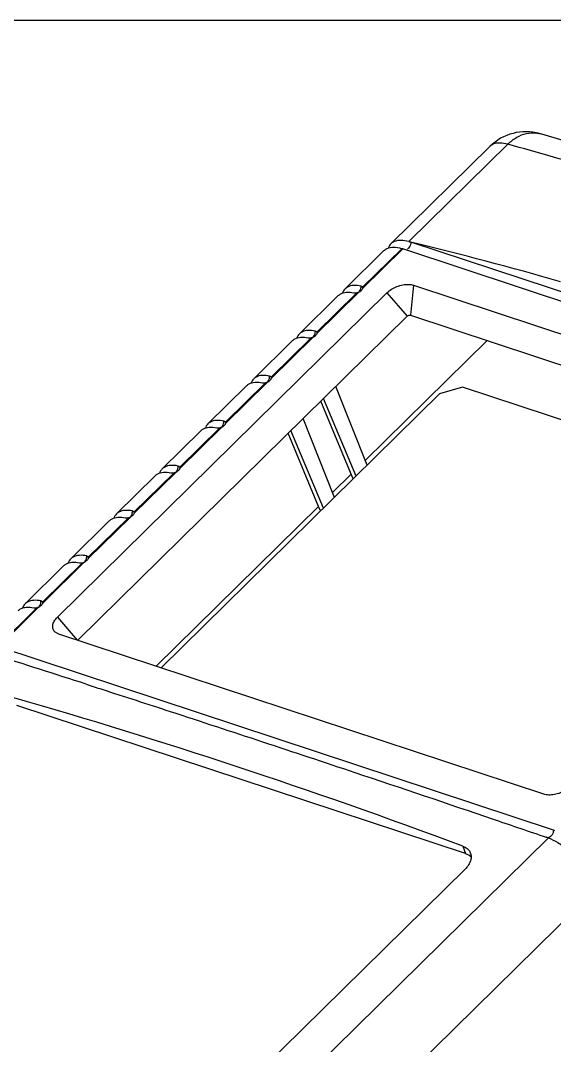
# Model space of a CAD drawing. Header units: millimetres. Extents: x 1786 to 2940, y -3417 to -1928.
# Drawn here: x 1902.2 to 1958.4, y -2819.2 to -2711.5 of the extents above; entities that cross this region are included whole.
import ezdxf

# ---------------------------------------------------------------- set-up
doc = ezdxf.new("R2010")
doc.units = ezdxf.units.MM

# ---------------------------------------------------------------- blocks, each defined once
blk = doc.blocks.new('*u7')
at = {"color": 7, "linetype": 'Continuous'}
for p, q in [((15.35, 119.63, 0), (15.35, 119.63, 0)), ((9.53, 118.13, 0), (-2.02, 106.76, 0)), ((11.64, 118.39, 0), (0.08, 107.03, 0)), ((65.01, 85.6, 0), (0.32, 106.96, 0)), ((-2.87, 105.93, 0), (-7.36, 101.51, 0)), ((-0.76, 106.2, 0), (-5.33, 101.7, 0)), ((-5.33, 101.56, 0), (-0.64, 106.17, 0)), ((64.16, 84.77, 0), (-0.52, 106.13, 0)), ((0.61, 101.94, 0), (0.28, 98.43, 0)), ((0.61, 101.94, 0), (57.23, 83.25, 0)), ((-40.95, 63.2, 0), (-2.48, 101.04, 0)), ((-8.21, 100.68, 0), (-12.7, 96.26, 0)), ((-6.02, 101.02, 0), (-10.67, 96.45, 0)), ((-10.66, 96.31, 0), (-5.79, 101.1, 0)), ((-5.32, 101.59, 0), (-5.33, 101.56, 0)), ((-2.48, 101.04, 0), (-0.12, 98.31, 0)), ((-38.57, 60.5, 0), (-0.12, 98.31, 0)), ((0.28, 98.43, 0), (56.1, 80.01, 0)), ((-11.36, 95.77, 0), (-16.01, 91.2, 0)), ((-16, 91.06, 0), (-11.13, 95.85, 0)), ((-10.66, 96.34, 0), (-10.66, 96.31, 0)), ((-13.54, 95.43, 0), (-18.04, 91.01, 0)), ((9.21, 95.48, 0), (-5.02, 81.49, 0)), ((-16, 91.09, 0), (-16, 91.06, 0)), ((-18.88, 90.18, 0), (-23.38, 85.76, 0)), ((-21.34, 85.81, 0), (-16.47, 90.6, 0)), ((-16.7, 90.52, 0), (-21.34, 85.95, 0)), ((-4.8, 80.93, 0), (-8.46, 90.11, 0)), ((6.35, 90.04, 0), (3.66, 89.26, 0)), ((51.23, 75.22, 0), (6.35, 90.04, 0)), ((3.66, 89.26, 0), (-28.84, 57.29, 0)), ((-6.09, 79.67, 0), (-9.88, 88.72, 0)), ((-6.67, 79.87, 0), (-10.19, 88.41, 0)), ((-8.61, 77.18, 0), (-12.27, 86.37, 0)), ((-24.22, 84.93, 0), (-28.72, 80.51, 0)), ((-26.68, 80.56, 0), (-21.8, 85.35, 0)), ((-22.04, 85.27, 0), (-26.68, 80.7, 0)), ((-21.33, 85.84, 0), (-21.34, 85.81, 0)), ((-9.9, 75.92, 0), (-13.69, 84.97, 0)), ((-10.47, 76.12, 0), (-14, 84.67, 0)), ((-26.67, 80.59, 0), (-26.68, 80.56, 0)), ((-29.56, 79.68, 0), (-34.05, 75.26, 0)), ((-32.02, 75.31, 0), (-27.14, 80.1, 0)), ((-27.37, 80.02, 0), (-32.02, 75.45, 0)), ((-6.67, 79.87, 0), (-8.83, 77.74, 0)), ((-6.43, 79.33, 0), (-6.67, 79.87, 0)), ((-10.47, 76.12, 0), (-29.43, 57.48, 0)), ((-10.23, 75.59, 0), (-10.47, 76.12, 0)), ((-34.9, 74.43, 0), (-39.39, 70.01, 0)), ((-32.71, 74.77, 0), (-37.36, 70.2, 0)), ((-37.35, 70.06, 0), (-32.48, 74.85, 0)), ((-32.01, 75.34, 0), (-32.02, 75.31, 0)), ((-38.05, 69.52, 0), (-42.7, 64.95, 0)), ((-42.69, 64.81, 0), (-37.82, 69.6, 0)), ((-37.35, 70.09, 0), (-37.35, 70.06, 0)), ((-40.23, 69.18, 0), (-44.73, 64.76, 0)), ((-42.69, 64.84, 0), (-42.69, 64.81, 0)), ((-43.39, 64.27, 0), (-47.96, 59.78, 0)), ((-47.84, 59.74, 0), (-43.16, 64.35, 0)), ((-40.95, 63.2, 0), (-38.63, 60.52, 0)), ((-40.78, 61.23, 0), (-40.93, 61.29, 0)), ((15.83, 42.54, 0), (-40.78, 61.23, 0)), ((16.96, 38.35, 0), (-47.72, 59.7, 0)), ((6.69, 35.61, 0), (-45.68, 52.9, 0)), ((9.92, 39.64, 0), (10.17, 39.55, 0)), ((-42.02, -19.98, 0), (16.37, 37.44, 0)), ((16.24, 37.48, 0), (16.18, 37.5, 0)), ((6.39, 36.47, 0), (6.69, 35.61, 0)), ((-45.47, -17.45, 0), (6.64, 33.79, 0)), ((-36.19, -25.69, 0), (22.19, 31.73, 0))]:
    blk.add_line(p, q, dxfattribs=at)
at = {"color": 7, "linetype": 'Continuous', "elevation": 0}
blk.add_lwpolyline([(80.55, 98.11), (58.56, 106.09), (36.64, 113.33), (15.35, 119.63)], dxfattribs=at)
at = {"color": 7, "linetype": 'Continuous'}
for centre, radius, start, end in [((13.74, 113.85, 0), 6, 74.4557, 134.5299), ((2.22, 114.75, 0), 8.01, 254.5227, 255.4185), ((-94.51, -286.92, 0), 405.13, 73.9063, 76.4624), ((-2.75, 99, 0), 7.47, 74.0478, 74.515), ((-2.75, 99, 0), 7.47, 73.5811, 74.0473), ((-3.11, 98.29, 0), 8.26, 72.1856, 72.6294), ((-3.04, 98.49, 0), 8.04, 71.7324, 72.1851), ((-6.53, 101.8, 0), 1.03, 344.4712, 347.9314), ((-6.53, 101.79, 0), 1.03, 347.932, 349.8232), ((-11.87, 96.55, 0), 1.03, 344.4712, 347.9314), ((-11.87, 96.54, 0), 1.03, 347.932, 349.8232), ((-17.21, 91.29, 0), 1.03, 344.4712, 347.9314), ((-17.21, 91.29, 0), 1.03, 347.932, 349.8232), ((-22.55, 86.04, 0), 1.03, 344.4712, 347.9314), ((-22.54, 86.04, 0), 1.03, 347.932, 349.8232), ((-27.89, 80.79, 0), 1.03, 344.4712, 347.9314), ((-27.88, 80.79, 0), 1.03, 347.932, 349.8232), ((-33.22, 75.54, 0), 1.03, 347.932, 349.8232), ((-33.23, 75.54, 0), 1.03, 344.4712, 347.9314), ((-38.56, 70.29, 0), 1.03, 344.4712, 347.9314), ((-38.56, 70.29, 0), 1.03, 347.932, 349.8232), ((-43.9, 65.04, 0), 1.03, 344.4712, 347.9314), ((-43.9, 65.04, 0), 1.03, 347.932, 349.8232), ((-818.19, -2372.83, 0), 2550.6, 72.17874, 72.43573), ((19.51, 46.08, 0), 8.14, 251.7351, 252.6326), ((13.26, 29.27, 0), 8.73, 69.1716, 70.0608)]:
    blk.add_arc(centre, radius, start, end, dxfattribs=at)
for centre, major_axis, ratio, start_param, end_param in [((213.12, -575.61, 0), (-550.55, 594.52), 0.475301, -0.755962, -0.664469), ((4.78, 33.73, 0), (2.77, 1.15), 0.589516, 6.481352, 6.881844)]:
    blk.add_ellipse(centre, major_axis=major_axis, ratio=ratio, start_param=start_param, end_param=end_param, dxfattribs=at)
for points, start_tangent, end_tangent in [([(11.64, 118.39, 0), (12.69, 119.2, 0), (13.8, 119.65, 0), (14.91, 119.71, 0), (15.35, 119.63, 0)], (0.721827, 0.692073), (0.963194, -0.268808)), ([(11.64, 118.39, 0), (10.68, 118.53, 0), (9.92, 118.39, 0), (9.53, 118.12, 0)], (-0.963699, 0.266991), (-0.717913, -0.696132)), ([(76.81, 96.88, 0), (65.7, 101, 0), (54.69, 104.91, 0), (43.78, 108.61, 0), (32.97, 112.08, 0), (22.25, 115.35, 0), (11.64, 118.39, 0)], (-0.93497, 0.354728), (-0.963415, 0.268016)), ([(-2.02, 106.76, 0), (-2.17, 106.59, 0), (-2.35, 106.24, 0)], (-0.717978, -0.696066), (-0.329132, -0.944284)), ([(0.08, 107.03, 0), (-0.87, 107.17, 0), (-1.64, 107.02, 0), (-2.02, 106.76, 0)], (-0.963699, 0.266991), (-0.717978, -0.696066)), ([(0.32, 106.95, 0), (0.27, 106.64, 0), (0.12, 106.36, 0), (-0.08, 106.15, 0)], (-0.017832, -0.999841), (-0.836828, -0.547466)), ([(0.2, 106.99, 0), (0.26, 106.98, 0), (0.32, 106.97, 0)], (0.967827, -0.251616), (0.971291, -0.237896)), ([(-0.76, 106.2, 0), (-1.71, 106.34, 0), (-2.48, 106.19, 0), (-2.87, 105.93, 0)], (-0.963699, 0.266991), (-0.717978, -0.696066)), ([(-5.5, 101.84, 0), (-6.38, 101.91, 0), (-7.08, 101.72, 0), (-7.36, 101.51, 0)], (-0.97744, 0.211215), (-0.713964, -0.700183)), ([(-5.52, 101.61, 0), (-5.5, 101.84, 0)], (0.176673, 0.98427), (-0.05142, 0.998677)), ([(-5.5, 101.84, 0), (-5.39, 101.78, 0), (-5.33, 101.7, 0)], (0.97744, -0.211215), (0.342976, -0.939344)), ([(-5.33, 101.7, 0), (-5.32, 101.63, 0), (-5.32, 101.59, 0)], (0.342976, -0.939344), (-0.134155, -0.99096)), ([(-2.48, 101.04, 0), (-1.95, 101.46, 0), (-1.31, 101.78, 0), (-0.62, 101.98, 0), (0.04, 102.03, 0), (0.61, 101.94, 0)], (0.712957, 0.701208), (0.949599, -0.313467)), ([(-6.35, 101.01, 0), (-7.23, 101.08, 0), (-7.92, 100.89, 0), (-8.2, 100.68, 0)], (-0.97744, 0.211215), (-0.713964, -0.700183)), ([(-7.36, 101.51, 0), (-7.55, 101.27, 0), (-7.69, 100.98, 0)], (-0.713964, -0.700183), (-0.321784, -0.946813)), ([(-6.24, 101, 0), (-6.35, 101.01, 0)], (-0.999837, 0.018041), (-0.97744, 0.211215)), ([(-6.02, 101.02, 0), (-6.13, 101, 0), (-6.24, 101, 0)], (-0.97566, -0.219287), (-0.999837, 0.018041)), ([(-5.79, 101.1, 0), (-5.86, 101.07, 0), (-5.94, 101.05, 0), (-6.02, 101.02, 0)], (-0.907779, -0.419448), (-0.97566, -0.219287)), ([(-5.81, 101.08, 0), (-5.67, 101.23, 0)], (0.765786, 0.643095), (0.568365, 0.822777)), ([(-5.37, 101.45, 0), (-5.44, 101.35, 0), (-5.53, 101.26, 0), (-5.65, 101.18, 0), (-5.79, 101.1, 0)], (-0.49214, -0.870516), (-0.91469, -0.404157)), ([(-5.67, 101.23, 0), (-5.54, 101.52, 0)], (0.568365, 0.822777), (0.267709, 0.9635)), ([(-5.33, 101.56, 0), (-5.37, 101.45, 0)], (-0.238418, -0.971163), (-0.49214, -0.870516)), ([(-0.12, 98.31, 0), (0, 98.4, 0), (0.15, 98.44, 0), (0.28, 98.43, 0)], (0.712957, 0.701208), (0.949599, -0.313467)), ([(-11.68, 95.76, 0), (-12.56, 95.83, 0), (-13.26, 95.64, 0), (-13.54, 95.43, 0)], (-0.97744, 0.211215), (-0.713964, -0.700183)), ([(-12.7, 96.26, 0), (-12.89, 96.02, 0), (-13.03, 95.73, 0)], (-0.713964, -0.700183), (-0.321784, -0.946813)), ([(-10.84, 96.59, 0), (-11.72, 96.66, 0), (-12.42, 96.47, 0), (-12.7, 96.26, 0)], (-0.97744, 0.211215), (-0.713964, -0.700183)), ([(-11.58, 95.75, 0), (-11.68, 95.76, 0)], (-0.999837, 0.018041), (-0.97744, 0.211215)), ([(-11.36, 95.77, 0), (-11.47, 95.75, 0), (-11.58, 95.75, 0)], (-0.97566, -0.219287), (-0.999837, 0.018041)), ([(-11.13, 95.85, 0), (-11.2, 95.82, 0), (-11.27, 95.8, 0), (-11.36, 95.77, 0)], (-0.907779, -0.419448), (-0.97566, -0.219287)), ([(-11.15, 95.83, 0), (-11.01, 95.98, 0)], (0.765786, 0.643095), (0.568365, 0.822777)), ([(-10.71, 96.2, 0), (-10.78, 96.1, 0), (-10.87, 96.01, 0), (-10.98, 95.93, 0), (-11.13, 95.85, 0)], (-0.49214, -0.870516), (-0.91469, -0.404157)), ([(-11.01, 95.98, 0), (-10.88, 96.27, 0)], (0.568365, 0.822777), (0.267709, 0.9635)), ([(-10.86, 96.36, 0), (-10.84, 96.59, 0)], (0.176673, 0.98427), (-0.05142, 0.998677)), ([(-10.84, 96.59, 0), (-10.73, 96.53, 0), (-10.67, 96.45, 0)], (0.97744, -0.211215), (0.342976, -0.939344)), ([(-10.66, 96.31, 0), (-10.71, 96.2, 0)], (-0.238418, -0.971163), (-0.49214, -0.870516)), ([(-10.67, 96.45, 0), (-10.66, 96.38, 0), (-10.66, 96.34, 0)], (0.342976, -0.939344), (-0.134155, -0.99096)), ([(-18.04, 91.01, 0), (-18.23, 90.77, 0), (-18.37, 90.48, 0)], (-0.713964, -0.700183), (-0.321784, -0.946813)), ([(-16.18, 91.34, 0), (-17.06, 91.41, 0), (-17.76, 91.22, 0), (-18.04, 91.01, 0)], (-0.97744, 0.211215), (-0.713964, -0.700183)), ([(-16.05, 90.95, 0), (-16.12, 90.85, 0), (-16.21, 90.76, 0), (-16.32, 90.68, 0), (-16.47, 90.6, 0)], (-0.49214, -0.870516), (-0.91469, -0.404157)), ([(-16.35, 90.73, 0), (-16.22, 91.02, 0)], (0.568365, 0.822777), (0.267709, 0.9635)), ([(-16.2, 91.11, 0), (-16.18, 91.34, 0)], (0.176673, 0.98427), (-0.05142, 0.998677)), ([(-16.18, 91.34, 0), (-16.06, 91.28, 0), (-16.01, 91.2, 0)], (0.97744, -0.211215), (0.342976, -0.939344)), ([(-16, 91.06, 0), (-16.05, 90.95, 0)], (-0.238418, -0.971163), (-0.49214, -0.870516)), ([(-16.01, 91.2, 0), (-15.99, 91.13, 0), (-16, 91.09, 0)], (0.342976, -0.939344), (-0.134155, -0.99096)), ([(-17.02, 90.51, 0), (-17.9, 90.58, 0), (-18.6, 90.39, 0), (-18.88, 90.18, 0)], (-0.97744, 0.211215), (-0.713964, -0.700183)), ([(-16.92, 90.5, 0), (-17.02, 90.51, 0)], (-0.999837, 0.018041), (-0.97744, 0.211215)), ([(-16.7, 90.52, 0), (-16.81, 90.5, 0), (-16.92, 90.5, 0)], (-0.97566, -0.219287), (-0.999837, 0.018041)), ([(-16.47, 90.6, 0), (-16.54, 90.57, 0), (-16.61, 90.55, 0), (-16.7, 90.52, 0)], (-0.907779, -0.419448), (-0.97566, -0.219287)), ([(-16.49, 90.58, 0), (-16.35, 90.73, 0)], (0.765786, 0.643095), (0.568365, 0.822777)), ([(-21.52, 86.09, 0), (-22.4, 86.16, 0), (-23.09, 85.97, 0), (-23.38, 85.76, 0)], (-0.97744, 0.211215), (-0.713964, -0.700183)), ([(-22.36, 85.26, 0), (-23.24, 85.33, 0), (-23.94, 85.14, 0), (-24.22, 84.93, 0)], (-0.97744, 0.211215), (-0.713964, -0.700183)), ([(-23.38, 85.76, 0), (-23.57, 85.52, 0), (-23.7, 85.23, 0)], (-0.713964, -0.700183), (-0.321784, -0.946813)), ([(-22.25, 85.25, 0), (-22.36, 85.26, 0)], (-0.999837, 0.018041), (-0.97744, 0.211215)), ([(-22.04, 85.27, 0), (-22.14, 85.25, 0), (-22.25, 85.25, 0)], (-0.97566, -0.219287), (-0.999837, 0.018041)), ([(-21.8, 85.35, 0), (-21.87, 85.32, 0), (-21.95, 85.3, 0), (-22.04, 85.27, 0)], (-0.907779, -0.419448), (-0.97566, -0.219287)), ([(-21.82, 85.33, 0), (-21.69, 85.48, 0)], (0.765786, 0.643095), (0.568365, 0.822777)), ([(-21.38, 85.7, 0), (-21.45, 85.6, 0), (-21.55, 85.51, 0), (-21.66, 85.43, 0), (-21.8, 85.35, 0)], (-0.49214, -0.870516), (-0.91469, -0.404157)), ([(-21.69, 85.48, 0), (-21.55, 85.77, 0)], (0.568365, 0.822777), (0.267709, 0.9635)), ([(-21.53, 85.86, 0), (-21.52, 86.09, 0)], (0.176673, 0.98427), (-0.05142, 0.998677)), ([(-21.52, 86.09, 0), (-21.4, 86.03, 0), (-21.34, 85.95, 0)], (0.97744, -0.211215), (0.342976, -0.939344)), ([(-21.34, 85.81, 0), (-21.38, 85.7, 0)], (-0.238418, -0.971163), (-0.49214, -0.870516)), ([(-21.34, 85.95, 0), (-21.33, 85.88, 0), (-21.33, 85.84, 0)], (0.342976, -0.939344), (-0.134155, -0.99096)), ([(-28.71, 80.51, 0), (-28.91, 80.27, 0), (-29.04, 79.98, 0)], (-0.713964, -0.700183), (-0.321784, -0.946813)), ([(-26.86, 80.84, 0), (-27.74, 80.91, 0), (-28.43, 80.72, 0), (-28.71, 80.51, 0)], (-0.97744, 0.211215), (-0.713964, -0.700183)), ([(-27.16, 80.08, 0), (-27.03, 80.23, 0)], (0.765786, 0.643095), (0.568365, 0.822777)), ([(-26.72, 80.45, 0), (-26.79, 80.35, 0), (-26.88, 80.26, 0), (-27, 80.18, 0), (-27.14, 80.1, 0)], (-0.49214, -0.870516), (-0.91469, -0.404157)), ([(-27.03, 80.23, 0), (-26.89, 80.52, 0)], (0.568365, 0.822777), (0.267709, 0.9635)), ([(-26.87, 80.61, 0), (-26.86, 80.84, 0)], (0.176673, 0.98427), (-0.05142, 0.998677)), ([(-26.86, 80.84, 0), (-26.74, 80.78, 0), (-26.68, 80.7, 0)], (0.97744, -0.211215), (0.342976, -0.939344)), ([(-26.68, 80.56, 0), (-26.72, 80.45, 0)], (-0.238418, -0.971163), (-0.49214, -0.870516)), ([(-26.68, 80.7, 0), (-26.67, 80.63, 0), (-26.67, 80.59, 0)], (0.342976, -0.939344), (-0.134155, -0.99096)), ([(-27.7, 80.01, 0), (-28.58, 80.08, 0), (-29.28, 79.89, 0), (-29.56, 79.68, 0)], (-0.97744, 0.211215), (-0.713964, -0.700183)), ([(-27.59, 80, 0), (-27.7, 80.01, 0)], (-0.999837, 0.018041), (-0.97744, 0.211215)), ([(-27.37, 80.02, 0), (-27.48, 80, 0), (-27.59, 80, 0)], (-0.97566, -0.219287), (-0.999837, 0.018041)), ([(-27.14, 80.1, 0), (-27.21, 80.07, 0), (-27.29, 80.05, 0), (-27.37, 80.02, 0)], (-0.907779, -0.419448), (-0.97566, -0.219287)), ([(-32.2, 75.59, 0), (-33.07, 75.66, 0), (-33.77, 75.47, 0), (-34.05, 75.26, 0)], (-0.97744, 0.211215), (-0.713964, -0.700183)), ([(-32.21, 75.36, 0), (-32.2, 75.59, 0)], (0.176673, 0.98427), (-0.05142, 0.998677)), ([(-32.2, 75.59, 0), (-32.08, 75.53, 0), (-32.02, 75.45, 0)], (0.97744, -0.211215), (0.342976, -0.939344)), ([(-32.02, 75.45, 0), (-32.01, 75.38, 0), (-32.01, 75.34, 0)], (0.342976, -0.939344), (-0.134155, -0.99096)), ([(-33.04, 74.76, 0), (-33.92, 74.83, 0), (-34.61, 74.64, 0), (-34.89, 74.43, 0)], (-0.97744, 0.211215), (-0.713964, -0.700183)), ([(-34.05, 75.26, 0), (-34.24, 75.02, 0), (-34.38, 74.73, 0)], (-0.713964, -0.700183), (-0.321784, -0.946813)), ([(-32.93, 74.75, 0), (-33.04, 74.76, 0)], (-0.999837, 0.018041), (-0.97744, 0.211215)), ([(-32.71, 74.77, 0), (-32.82, 74.75, 0), (-32.93, 74.75, 0)], (-0.97566, -0.219287), (-0.999837, 0.018041)), ([(-32.48, 74.85, 0), (-32.55, 74.82, 0), (-32.63, 74.79, 0), (-32.71, 74.77, 0)], (-0.907779, -0.419448), (-0.97566, -0.219287)), ([(-32.5, 74.83, 0), (-32.36, 74.98, 0)], (0.765786, 0.643095), (0.568365, 0.822777)), ([(-32.06, 75.2, 0), (-32.13, 75.1, 0), (-32.22, 75.01, 0), (-32.34, 74.93, 0), (-32.48, 74.85, 0)], (-0.49214, -0.870516), (-0.91469, -0.404157)), ([(-32.36, 74.98, 0), (-32.23, 75.27, 0)], (0.568365, 0.822777), (0.267709, 0.9635)), ([(-32.02, 75.31, 0), (-32.06, 75.2, 0)], (-0.238418, -0.971163), (-0.49214, -0.870516)), ([(-38.38, 69.51, 0), (-39.26, 69.58, 0), (-39.95, 69.39, 0), (-40.23, 69.18, 0)], (-0.97744, 0.211215), (-0.713964, -0.700183)), ([(-39.39, 70.01, 0), (-39.58, 69.77, 0), (-39.72, 69.48, 0)], (-0.713964, -0.700183), (-0.321784, -0.946813)), ([(-37.53, 70.34, 0), (-38.41, 70.41, 0), (-39.11, 70.22, 0), (-39.39, 70.01, 0)], (-0.97744, 0.211215), (-0.713964, -0.700183)), ([(-38.27, 69.5, 0), (-38.38, 69.51, 0)], (-0.999837, 0.018041), (-0.97744, 0.211215)), ([(-38.05, 69.52, 0), (-38.16, 69.5, 0), (-38.27, 69.5, 0)], (-0.97566, -0.219287), (-0.999837, 0.018041)), ([(-37.82, 69.6, 0), (-37.89, 69.57, 0), (-37.96, 69.54, 0), (-38.05, 69.52, 0)], (-0.907779, -0.419448), (-0.97566, -0.219287)), ([(-37.84, 69.58, 0), (-37.7, 69.73, 0)], (0.765786, 0.643095), (0.568365, 0.822777)), ([(-37.4, 69.95, 0), (-37.47, 69.85, 0), (-37.56, 69.76, 0), (-37.68, 69.68, 0), (-37.82, 69.6, 0)], (-0.49214, -0.870516), (-0.91469, -0.404157)), ([(-37.7, 69.73, 0), (-37.57, 70.02, 0)], (0.568365, 0.822777), (0.267709, 0.9635)), ([(-37.55, 70.11, 0), (-37.53, 70.34, 0)], (0.176673, 0.98427), (-0.05142, 0.998677)), ([(-37.53, 70.34, 0), (-37.42, 70.28, 0), (-37.36, 70.2, 0)], (0.97744, -0.211215), (0.342976, -0.939344)), ([(-37.35, 70.06, 0), (-37.4, 69.95, 0)], (-0.238418, -0.971163), (-0.49214, -0.870516)), ([(-37.36, 70.2, 0), (-37.35, 70.13, 0), (-37.35, 70.09, 0)], (0.342976, -0.939344), (-0.134155, -0.99096)), ([(-44.73, 64.76, 0), (-44.92, 64.52, 0), (-45.06, 64.23, 0)], (-0.713964, -0.700183), (-0.321784, -0.946813)), ([(-42.87, 65.09, 0), (-43.75, 65.16, 0), (-44.45, 64.97, 0), (-44.73, 64.76, 0)], (-0.97744, 0.211215), (-0.713964, -0.700183)), ([(-42.74, 64.7, 0), (-42.81, 64.6, 0), (-42.9, 64.51, 0), (-43.01, 64.43, 0), (-43.16, 64.35, 0)], (-0.49214, -0.870516), (-0.91469, -0.404157)), ([(-43.04, 64.48, 0), (-42.91, 64.77, 0)], (0.568365, 0.822777), (0.267709, 0.9635)), ([(-42.89, 64.86, 0), (-42.87, 65.09, 0)], (0.176673, 0.98427), (-0.05142, 0.998677)), ([(-42.87, 65.09, 0), (-42.75, 65.03, 0), (-42.7, 64.95, 0)], (0.97744, -0.211215), (0.342976, -0.939344)), ([(-42.69, 64.81, 0), (-42.74, 64.7, 0)], (-0.238418, -0.971163), (-0.49214, -0.870516)), ([(-42.7, 64.95, 0), (-42.68, 64.88, 0), (-42.69, 64.84, 0)], (0.342976, -0.939344), (-0.134155, -0.99096)), ([(-43.71, 64.26, 0), (-44.59, 64.33, 0), (-45.29, 64.14, 0), (-45.57, 63.93, 0)], (-0.97744, 0.211215), (-0.713964, -0.700183)), ([(-43.61, 64.25, 0), (-43.71, 64.26, 0)], (-0.999837, 0.018041), (-0.97744, 0.211215)), ([(-43.39, 64.27, 0), (-43.5, 64.25, 0), (-43.61, 64.25, 0)], (-0.97566, -0.219287), (-0.999837, 0.018041)), ([(-43.16, 64.35, 0), (-43.23, 64.32, 0), (-43.3, 64.29, 0), (-43.39, 64.27, 0)], (-0.907779, -0.419448), (-0.97566, -0.219287)), ([(-43.18, 64.33, 0), (-43.04, 64.48, 0)], (0.765786, 0.643095), (0.568365, 0.822777)), ([(-40.93, 61.29, 0), (-41.21, 61.46, 0), (-41.46, 61.82, 0), (-41.5, 62.25, 0), (-41.32, 62.73, 0), (-40.95, 63.2, 0)], (-0.910878, 0.412676), (0.712957, 0.701208)), ([(-37.58, 55.37, 0), (-35.77, 54.79, 0)], (0.952022, -0.30603), (0.9518, -0.306718)), ([(-35.77, 54.79, 0), (-27.79, 52.2, 0), (-6.22, 45.08, 0), (9.92, 39.64, 0)], (0.9518, -0.306718), (0.946699, -0.322121)), ([(18.92, 43.44, 0), (18.39, 43.02, 0), (17.75, 42.7, 0), (17.07, 42.5, 0), (16.41, 42.44, 0), (15.83, 42.54, 0)], (-0.712957, -0.701208), (-0.949599, 0.313467)), ([(10.17, 39.55, 0), (16.12, 37.52, 0)], (0.946674, -0.322192), (0.946096, -0.323886)), ([(16.96, 38.35, 0), (16.91, 38.04, 0), (16.76, 37.75, 0), (16.56, 37.55, 0), (16.33, 37.47, 0)], (-0.023179, -0.999731), (-0.998425, -0.056108)), ([(16.18, 37.5, 0), (16.12, 37.53, 0)], (-0.939123, 0.343581), (-0.944828, 0.327567)), ([(16.37, 37.44, 0), (17.49, 36.89, 0), (18.64, 36.11, 0), (18.82, 35.97, 0)], (0.934604, -0.355689), (0.779488, -0.626417)), ([(6.39, 36.47, 0), (6.88, 36.2, 0), (7.21, 35.82, 0), (7.29, 35.63, 0)], (0.937009, -0.349306), (0.326187, -0.945305)), ([(7.29, 35.63, 0), (7.35, 35.35, 0), (7.3, 34.84, 0), (7.06, 34.3, 0), (6.64, 33.79, 0)], (0.326187, -0.945305), (-0.712957, -0.701208))]:
    blk.add_spline(points, degree=3, dxfattribs=dict(at, start_tangent=start_tangent, end_tangent=end_tangent))

msp = doc.modelspace()

# ---------------------------------------------------------------- linework, layer by layer
at = {"layer": 'Defpoints', "color": 2, "elevation": 0}
msp.add_lwpolyline([(2067.79, -2711.54), (1818.19, -2711.54), (1818.19, -3060.63), (2067.79, -3060.63)], close=True, dxfattribs=at)

# ---------------------------------------------------------------- block references
at = {"xscale": 0.9, "yscale": 0.9, "zscale": 0.9}
msp.add_blockref('*u7', (1942.99, -2831.08, 0), dxfattribs=at)

doc.saveas('drawing.dxf')
